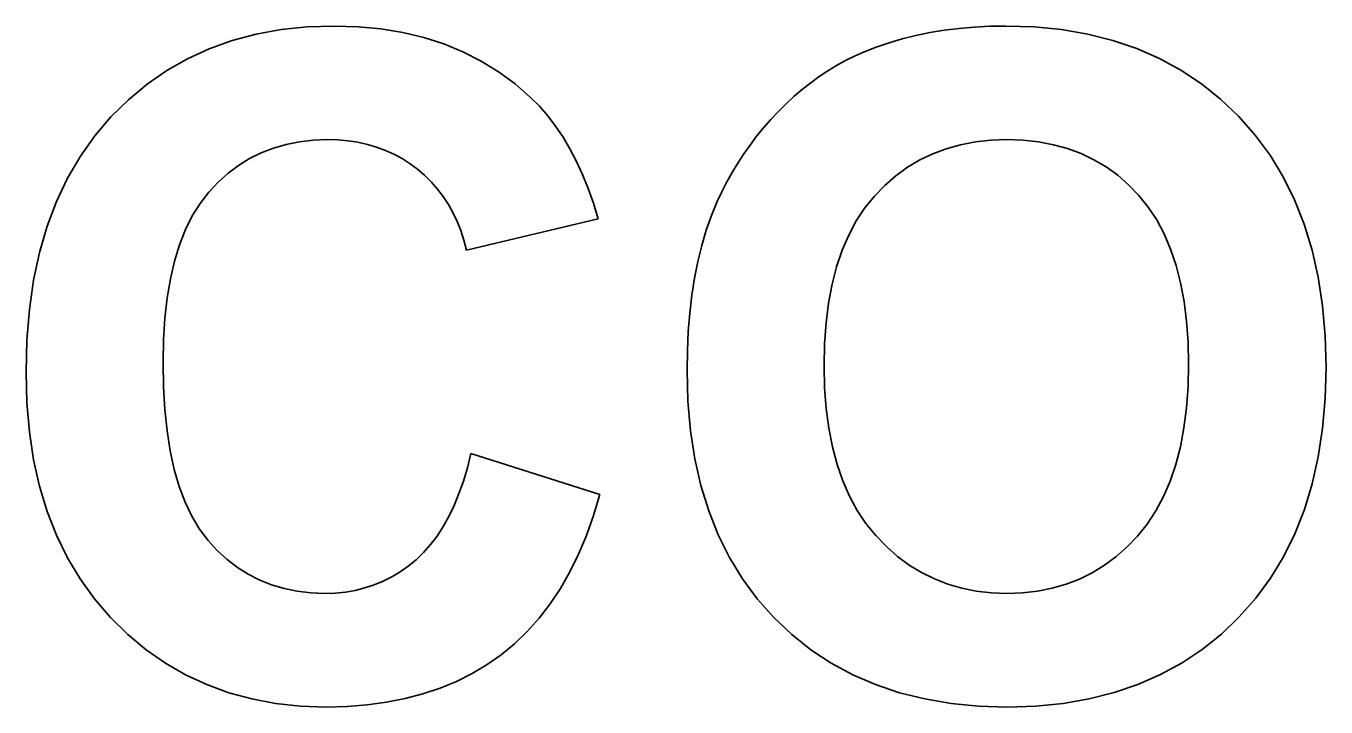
# Model space of a CAD drawing. Extents: x 23 to 417, y 3 to 294.
# Drawn here: x 218.268 to 219.846, y 106.91 to 107.737 of the extents above; entities that cross this region are included whole.
import ezdxf

# ---------------------------------------------------------------- set-up
doc = ezdxf.new("R2010")
doc.units = 0
doc.layers.get('0').update_dxf_attribs({"lineweight": 13})

# ---------------------------------------------------------------- blocks, each defined once
blk = doc.blocks.new('BLOCK4760')
at = {"color": 7, "lineweight": 35, "ltscale": 0.00376}
blk.add_line((-12.0696, 42.039), (-11.9242, 42.0777), dxfattribs=at)
at = {"color": 7, "lineweight": 35, "ltscale": 0.003858}
blk.add_line((-11.9242, 42.0777), (-11.7724, 42.1053), dxfattribs=at)
at = {"color": 7, "lineweight": 35, "ltscale": 0.00398}
blk.add_line((-11.7724, 42.1053), (-11.6141, 42.1219), dxfattribs=at)
at = {"color": 7, "lineweight": 35, "ltscale": 0.004123}
blk.add_line((-11.6141, 42.1219), (-11.4492, 42.1274), dxfattribs=at)
at = {"color": 7, "lineweight": 35, "ltscale": 0.003602}
blk.add_line((-11.4492, 42.1274), (-11.3052, 42.1231), dxfattribs=at)
at = {"color": 7, "lineweight": 35, "ltscale": 0.003479}
blk.add_line((-11.3052, 42.1231), (-11.1667, 42.1101), dxfattribs=at)
at = {"color": 7, "lineweight": 35, "ltscale": 0.003369}
blk.add_line((-11.1667, 42.1101), (-11.0337, 42.0884), dxfattribs=at)
at = {"color": 7, "lineweight": 35, "ltscale": 0.003277}
blk.add_line((-11.0337, 42.0884), (-10.9062, 42.058), dxfattribs=at)
at = {"color": 7, "lineweight": 35, "ltscale": 0.002171}
for p, q in [((-7.9177, 42.0704), (-7.8326, 42.0879)), ((-6.925, 38.7683), (-7.006, 38.737))]:
    blk.add_line(p, q, dxfattribs=at)
at = {"color": 7, "lineweight": 35, "ltscale": 0.002213}
for p, q in [((-7.8326, 42.0879), (-7.7452, 42.1021)), ((-7.9579, 38.8531), (-8.0291, 38.9057))]:
    blk.add_line(p, q, dxfattribs=at)
at = {"color": 7, "lineweight": 35, "ltscale": 0.002259}
blk.add_line((-7.7452, 42.1021), (-7.6556, 42.1132), dxfattribs=at)
at = {"color": 7, "lineweight": 35, "ltscale": 0.002307}
blk.add_line((-7.6556, 42.1132), (-7.5636, 42.1211), dxfattribs=at)
at = {"color": 7, "lineweight": 35, "ltscale": 0.002359}
blk.add_line((-7.5636, 42.1211), (-7.4694, 42.1258), dxfattribs=at)
at = {"color": 7, "lineweight": 35, "ltscale": 0.002413}
blk.add_line((-7.4694, 42.1258), (-7.3728, 42.1274), dxfattribs=at)
at = {"color": 7, "lineweight": 35, "ltscale": 0.004334}
blk.add_line((-7.3728, 42.1274), (-7.1996, 42.1219), dxfattribs=at)
at = {"color": 7, "lineweight": 35, "ltscale": 0.004175}
blk.add_line((-7.1996, 42.1219), (-7.0334, 42.1055), dxfattribs=at)
at = {"color": 7, "lineweight": 35, "ltscale": 0.004037}
blk.add_line((-7.0334, 42.1055), (-6.8742, 42.0781), dxfattribs=at)
at = {"color": 7, "lineweight": 35, "ltscale": 0.003921}
blk.add_line((-6.8742, 42.0781), (-6.7221, 42.0397), dxfattribs=at)
at = {"color": 7, "lineweight": 35, "ltscale": 0.003687}
blk.add_line((-12.2084, 41.9893), (-12.0696, 42.039), dxfattribs=at)
at = {"color": 7, "lineweight": 35, "ltscale": 0.003202}
blk.add_line((-10.9062, 42.058), (-10.7842, 42.0189), dxfattribs=at)
at = {"color": 7, "lineweight": 35, "ltscale": 0.003147}
blk.add_line((-10.7842, 42.0189), (-10.6677, 41.9712), dxfattribs=at)
at = {"color": 7, "lineweight": 35, "ltscale": 0.002041}
blk.add_line((-8.2351, 41.9692), (-8.1591, 41.9992), dxfattribs=at)
at = {"color": 7, "lineweight": 35, "ltscale": 0.002067}
blk.add_line((-8.1591, 41.9992), (-8.0809, 42.0261), dxfattribs=at)
at = {"color": 7, "lineweight": 35, "ltscale": 0.002098}
blk.add_line((-8.0809, 42.0261), (-8.0005, 42.0499), dxfattribs=at)
at = {"color": 7, "lineweight": 35, "ltscale": 0.002132}
blk.add_line((-8.0005, 42.0499), (-7.9177, 42.0704), dxfattribs=at)
at = {"color": 7, "lineweight": 35, "ltscale": 0.00383}
blk.add_line((-6.7221, 42.0397), (-6.5771, 41.9903), dxfattribs=at)
at = {"color": 7, "lineweight": 35, "ltscale": 0.003623}
blk.add_line((-12.4667, 41.8567), (-12.3408, 41.9285), dxfattribs=at)
at = {"color": 7, "lineweight": 35, "ltscale": 0.003641}
blk.add_line((-12.3408, 41.9285), (-12.2084, 41.9893), dxfattribs=at)
at = {"color": 7, "lineweight": 35, "ltscale": 0.003112}
blk.add_line((-10.6677, 41.9712), (-10.5567, 41.9148), dxfattribs=at)
at = {"color": 7, "lineweight": 35, "ltscale": 0.00154}
blk.add_line((-8.3996, 41.8875), (-8.3457, 41.9172), dxfattribs=at)
at = {"color": 7, "lineweight": 35, "ltscale": 0.001531}
for p, q in [((-8.3457, 41.9172), (-8.2908, 41.9444)), ((-10.6628, 40.8268), (-10.6816, 40.8851))]:
    blk.add_line(p, q, dxfattribs=at)
at = {"color": 7, "lineweight": 35, "ltscale": 0.001525}
blk.add_line((-8.2908, 41.9444), (-8.2351, 41.9692), dxfattribs=at)
at = {"color": 7, "lineweight": 35, "ltscale": 0.003764}
blk.add_line((-6.5771, 41.9903), (-6.4392, 41.93), dxfattribs=at)
at = {"color": 7, "lineweight": 35, "ltscale": 0.003725}
blk.add_line((-6.4392, 41.93), (-6.3083, 41.8587), dxfattribs=at)
at = {"color": 7, "lineweight": 35, "ltscale": 0.003633}
blk.add_line((-12.586, 41.7738), (-12.4667, 41.8567), dxfattribs=at)
at = {"color": 7, "lineweight": 35, "ltscale": 0.003098}
blk.add_line((-10.5567, 41.9148), (-10.4513, 41.8498), dxfattribs=at)
at = {"color": 7, "lineweight": 35, "ltscale": 0.003105}
blk.add_line((-10.4513, 41.8498), (-10.3513, 41.776), dxfattribs=at)
at = {"color": 7, "lineweight": 35, "ltscale": 0.001567}
blk.add_line((-8.5048, 41.8205), (-8.4527, 41.8552), dxfattribs=at)
at = {"color": 7, "lineweight": 35, "ltscale": 0.001552}
blk.add_line((-8.4527, 41.8552), (-8.3996, 41.8875), dxfattribs=at)
at = {"color": 7, "lineweight": 35, "ltscale": 0.003716}
for p, q in [((-6.3083, 41.8587), (-6.1845, 41.7764)), ((-6.0629, 38.4341), (-6.1788, 38.3411))]:
    blk.add_line(p, q, dxfattribs=at)
at = {"color": 7, "lineweight": 35, "ltscale": 0.003671}
blk.add_line((-12.6989, 41.6799), (-12.586, 41.7738), dxfattribs=at)
at = {"color": 7, "lineweight": 35, "ltscale": 0.003134}
blk.add_line((-10.3513, 41.776), (-10.2569, 41.6936), dxfattribs=at)
at = {"color": 7, "lineweight": 35, "ltscale": 0.001604}
blk.add_line((-8.6064, 41.7434), (-8.5561, 41.7832), dxfattribs=at)
at = {"color": 7, "lineweight": 35, "ltscale": 0.001584}
blk.add_line((-8.5561, 41.7832), (-8.5048, 41.8205), dxfattribs=at)
at = {"color": 7, "lineweight": 35, "ltscale": 0.003735}
blk.add_line((-6.1845, 41.7764), (-6.0678, 41.6832), dxfattribs=at)
at = {"color": 7, "lineweight": 35, "ltscale": 0.003737}
blk.add_line((-12.8053, 41.5749), (-12.6989, 41.6799), dxfattribs=at)
at = {"color": 7, "lineweight": 35, "ltscale": 0.001887}
blk.add_line((-10.2569, 41.6936), (-10.2037, 41.64), dxfattribs=at)
at = {"color": 7, "lineweight": 35, "ltscale": 0.001652}
blk.add_line((-8.7044, 41.6563), (-8.6559, 41.7011), dxfattribs=at)
at = {"color": 7, "lineweight": 35, "ltscale": 0.001627}
blk.add_line((-8.6559, 41.7011), (-8.6064, 41.7434), dxfattribs=at)
at = {"color": 7, "lineweight": 35, "ltscale": 0.003782}
blk.add_line((-6.0678, 41.6832), (-5.9581, 41.579), dxfattribs=at)
at = {"color": 7, "lineweight": 35, "ltscale": 0.001922}
blk.add_line((-10.2037, 41.64), (-10.1532, 41.582), dxfattribs=at)
at = {"color": 7, "lineweight": 35, "ltscale": 0.001687}
blk.add_line((-8.7983, 41.5598), (-8.7521, 41.609), dxfattribs=at)
at = {"color": 7, "lineweight": 35, "ltscale": 0.001679}
blk.add_line((-8.7521, 41.609), (-8.7044, 41.6563), dxfattribs=at)
at = {"color": 7, "lineweight": 35, "ltscale": 0.003776}
blk.add_line((-12.9033, 41.4599), (-12.8053, 41.5749), dxfattribs=at)
at = {"color": 7, "lineweight": 35, "ltscale": 0.001966}
blk.add_line((-10.1532, 41.582), (-10.1054, 41.5196), dxfattribs=at)
at = {"color": 7, "lineweight": 35, "ltscale": 0.001677}
blk.add_line((-8.8425, 41.5093), (-8.7983, 41.5598), dxfattribs=at)
at = {"color": 7, "lineweight": 35, "ltscale": 0.003804}
for p, q in [((-5.9581, 41.579), (-5.8573, 41.465)), ((-5.8573, 41.465), (-5.7671, 41.3425))]:
    blk.add_line(p, q, dxfattribs=at)
at = {"color": 7, "lineweight": 35, "ltscale": 0.003794}
blk.add_line((-12.991, 41.336), (-12.9033, 41.4599), dxfattribs=at)
at = {"color": 7, "lineweight": 35, "ltscale": 0.002017}
for p, q in [((-10.1054, 41.5196), (-10.0604, 41.4526)), ((-10.6921, 39.2874), (-10.6654, 39.3635))]:
    blk.add_line(p, q, dxfattribs=at)
at = {"color": 7, "lineweight": 35, "ltscale": 0.002075}
blk.add_line((-10.0604, 41.4526), (-10.0181, 41.3812), dxfattribs=at)
at = {"color": 7, "lineweight": 35, "ltscale": 0.001663}
for p, q in [((-8.925, 41.4047), (-8.8847, 41.4576)), ((-9.0963, 41.1211), (-9.066, 41.1803))]:
    blk.add_line(p, q, dxfattribs=at)
at = {"color": 7, "lineweight": 35, "ltscale": 0.001669}
blk.add_line((-8.8847, 41.4576), (-8.8425, 41.5093), dxfattribs=at)
at = {"color": 7, "lineweight": 35, "ltscale": 0.001981}
blk.add_line((-11.8191, 41.386), (-11.893, 41.3573), dxfattribs=at)
at = {"color": 7, "lineweight": 35, "ltscale": 0.002009}
blk.add_line((-11.7419, 41.4084), (-11.8191, 41.386), dxfattribs=at)
at = {"color": 7, "lineweight": 35, "ltscale": 0.002053}
blk.add_line((-11.6614, 41.4243), (-11.7419, 41.4084), dxfattribs=at)
at = {"color": 7, "lineweight": 35, "ltscale": 0.002112}
blk.add_line((-11.5774, 41.4339), (-11.6614, 41.4243), dxfattribs=at)
at = {"color": 7, "lineweight": 35, "ltscale": 0.002183}
blk.add_line((-11.4902, 41.4371), (-11.5774, 41.4339), dxfattribs=at)
at = {"color": 7, "lineweight": 35, "ltscale": 0.001586}
blk.add_line((-11.4267, 41.4353), (-11.4902, 41.4371), dxfattribs=at)
at = {"color": 7, "lineweight": 35, "ltscale": 0.001543}
blk.add_line((-11.3652, 41.4299), (-11.4267, 41.4353), dxfattribs=at)
at = {"color": 7, "lineweight": 35, "ltscale": 0.001505}
blk.add_line((-11.3057, 41.4209), (-11.3652, 41.4299), dxfattribs=at)
at = {"color": 7, "lineweight": 35, "ltscale": 0.001474}
for p, q in [((-11.2481, 41.4083), (-11.3057, 41.4209)), ((-11.2071, 38.7325), (-11.1526, 38.755))]:
    blk.add_line(p, q, dxfattribs=at)
at = {"color": 7, "lineweight": 35, "ltscale": 0.001449}
blk.add_line((-11.1924, 41.3921), (-11.2481, 41.4083), dxfattribs=at)
at = {"color": 7, "lineweight": 35, "ltscale": 0.001432}
for p, q in [((-11.1387, 41.3723), (-11.1924, 41.3921)), ((-10.8996, 41.2197), (-10.9431, 41.257))]:
    blk.add_line(p, q, dxfattribs=at)
at = {"color": 7, "lineweight": 35, "ltscale": 0.001421}
blk.add_line((-11.0869, 41.3489), (-11.1387, 41.3723), dxfattribs=at)
at = {"color": 7, "lineweight": 35, "ltscale": 0.00214}
blk.add_line((-10.0181, 41.3812), (-9.9786, 41.3053), dxfattribs=at)
at = {"color": 7, "lineweight": 35, "ltscale": 0.001659}
for p, q in [((-8.9632, 41.3505), (-8.925, 41.4047)), ((-9.066, 41.1803), (-9.0337, 41.2383))]:
    blk.add_line(p, q, dxfattribs=at)
at = {"color": 7, "lineweight": 35, "ltscale": 0.0022}
blk.add_line((-7.8155, 41.3515), (-7.7331, 41.3823), dxfattribs=at)
at = {"color": 7, "lineweight": 35, "ltscale": 0.002239}
blk.add_line((-7.7331, 41.3823), (-7.6468, 41.4063), dxfattribs=at)
at = {"color": 7, "lineweight": 35, "ltscale": 0.002294}
blk.add_line((-7.6468, 41.4063), (-7.5566, 41.4234), dxfattribs=at)
at = {"color": 7, "lineweight": 35, "ltscale": 0.002365}
blk.add_line((-7.5566, 41.4234), (-7.4626, 41.4337), dxfattribs=at)
at = {"color": 7, "lineweight": 35, "ltscale": 0.00245}
blk.add_line((-7.4626, 41.4337), (-7.3646, 41.4371), dxfattribs=at)
at = {"color": 7, "lineweight": 35, "ltscale": 0.002449}
blk.add_line((-7.3646, 41.4371), (-7.2668, 41.4337), dxfattribs=at)
at = {"color": 7, "lineweight": 35, "ltscale": 0.002362}
for p, q in [((-7.2668, 41.4337), (-7.1728, 41.4236)), ((-8.2796, 40.9438), (-8.2276, 41.0227))]:
    blk.add_line(p, q, dxfattribs=at)
at = {"color": 7, "lineweight": 35, "ltscale": 0.002289}
blk.add_line((-7.1728, 41.4236), (-7.0829, 41.4066), dxfattribs=at)
at = {"color": 7, "lineweight": 35, "ltscale": 0.00223}
blk.add_line((-7.0829, 41.4066), (-6.9969, 41.383), dxfattribs=at)
at = {"color": 7, "lineweight": 35, "ltscale": 0.002188}
blk.add_line((-6.9969, 41.383), (-6.9148, 41.3525), dxfattribs=at)
at = {"color": 7, "lineweight": 35, "ltscale": 0.003842}
for p, q in [((-13.0683, 41.2032), (-12.991, 41.336)), ((-9.0493, 38.8989), (-9.1178, 39.0365))]:
    blk.add_line(p, q, dxfattribs=at)
at = {"color": 7, "lineweight": 35, "ltscale": 0.001973}
blk.add_line((-11.9635, 41.3222), (-12.0306, 41.2807), dxfattribs=at)
at = {"color": 7, "lineweight": 35, "ltscale": 0.001969}
blk.add_line((-11.893, 41.3573), (-11.9635, 41.3222), dxfattribs=at)
at = {"color": 7, "lineweight": 35, "ltscale": 0.001418}
blk.add_line((-11.037, 41.3218), (-11.0869, 41.3489), dxfattribs=at)
at = {"color": 7, "lineweight": 35, "ltscale": 0.001422}
blk.add_line((-10.9891, 41.2912), (-11.037, 41.3218), dxfattribs=at)
at = {"color": 7, "lineweight": 35, "ltscale": 0.001433}
blk.add_line((-10.9431, 41.257), (-10.9891, 41.2912), dxfattribs=at)
at = {"color": 7, "lineweight": 35, "ltscale": 0.002211}
blk.add_line((-9.9786, 41.3053), (-9.9417, 41.2249), dxfattribs=at)
at = {"color": 7, "lineweight": 35, "ltscale": 0.001657}
for p, q in [((-9.0337, 41.2383), (-8.9995, 41.295)), ((-8.9995, 41.295), (-8.9632, 41.3505))]:
    blk.add_line(p, q, dxfattribs=at)
at = {"color": 7, "lineweight": 35, "ltscale": 0.002173}
blk.add_line((-7.9688, 41.2693), (-7.8941, 41.3138), dxfattribs=at)
at = {"color": 7, "lineweight": 35, "ltscale": 0.002178}
blk.add_line((-7.8941, 41.3138), (-7.8155, 41.3515), dxfattribs=at)
at = {"color": 7, "lineweight": 35, "ltscale": 0.002163}
blk.add_line((-6.9148, 41.3525), (-6.8367, 41.3153), dxfattribs=at)
at = {"color": 7, "lineweight": 35, "ltscale": 0.002155}
blk.add_line((-6.8367, 41.3153), (-6.7625, 41.2713), dxfattribs=at)
at = {"color": 7, "lineweight": 35, "ltscale": 0.003834}
blk.add_line((-5.7671, 41.3425), (-5.6874, 41.2114), dxfattribs=at)
at = {"color": 7, "lineweight": 35, "ltscale": 0.00203}
blk.add_line((-12.0944, 41.2328), (-12.1548, 41.1785), dxfattribs=at)
at = {"color": 7, "lineweight": 35, "ltscale": 0.001994}
blk.add_line((-12.0306, 41.2807), (-12.0944, 41.2328), dxfattribs=at)
at = {"color": 7, "lineweight": 35, "ltscale": 0.00142}
blk.add_line((-10.8592, 41.1797), (-10.8996, 41.2197), dxfattribs=at)
at = {"color": 7, "lineweight": 35, "ltscale": 0.002286}
blk.add_line((-9.9417, 41.2249), (-9.9076, 41.14), dxfattribs=at)
at = {"color": 7, "lineweight": 35, "ltscale": 0.002218}
blk.add_line((-8.1065, 41.1597), (-8.0396, 41.2179), dxfattribs=at)
at = {"color": 7, "lineweight": 35, "ltscale": 0.002187}
blk.add_line((-8.0396, 41.2179), (-7.9688, 41.2693), dxfattribs=at)
at = {"color": 7, "lineweight": 35, "ltscale": 0.002165}
blk.add_line((-6.7625, 41.2713), (-6.6923, 41.2206), dxfattribs=at)
at = {"color": 7, "lineweight": 35, "ltscale": 0.002193}
blk.add_line((-6.6923, 41.2206), (-6.6261, 41.163), dxfattribs=at)
at = {"color": 7, "lineweight": 35, "ltscale": 0.003895}
blk.add_line((-5.6874, 41.2114), (-5.6184, 41.0717), dxfattribs=at)
at = {"color": 7, "lineweight": 35, "ltscale": 0.00392}
blk.add_line((-13.1354, 41.0615), (-13.0683, 41.2032), dxfattribs=at)
at = {"color": 7, "lineweight": 35, "ltscale": 0.002082}
blk.add_line((-12.1548, 41.1785), (-12.2119, 41.1179), dxfattribs=at)
at = {"color": 7, "lineweight": 35, "ltscale": 0.001415}
blk.add_line((-10.8219, 41.1372), (-10.8592, 41.1797), dxfattribs=at)
at = {"color": 7, "lineweight": 35, "ltscale": 0.001417}
blk.add_line((-10.7877, 41.092), (-10.8219, 41.1372), dxfattribs=at)
at = {"color": 7, "lineweight": 35, "ltscale": 0.002367}
blk.add_line((-9.9076, 41.14), (-9.8762, 41.0507), dxfattribs=at)
at = {"color": 7, "lineweight": 35, "ltscale": 0.002265}
blk.add_line((-8.1696, 41.0947), (-8.1065, 41.1597), dxfattribs=at)
at = {"color": 7, "lineweight": 35, "ltscale": 0.002238}
blk.add_line((-6.6261, 41.163), (-6.5638, 41.0988), dxfattribs=at)
at = {"color": 7, "lineweight": 35, "ltscale": 0.004024}
blk.add_line((-13.1921, 40.9108), (-13.1354, 41.0615), dxfattribs=at)
at = {"color": 7, "lineweight": 35, "ltscale": 0.002229}
blk.add_line((-12.2645, 41.0501), (-12.3116, 40.9743), dxfattribs=at)
at = {"color": 7, "lineweight": 35, "ltscale": 0.002146}
blk.add_line((-12.2119, 41.1179), (-12.2645, 41.0501), dxfattribs=at)
at = {"color": 7, "lineweight": 35, "ltscale": 0.001426}
blk.add_line((-10.7565, 41.0442), (-10.7877, 41.092), dxfattribs=at)
at = {"color": 7, "lineweight": 35, "ltscale": 0.002452}
blk.add_line((-9.8762, 41.0507), (-9.8476, 40.9569), dxfattribs=at)
at = {"color": 7, "lineweight": 35, "ltscale": 0.002293}
blk.add_line((-9.1593, 40.9757), (-9.1246, 41.0606), dxfattribs=at)
at = {"color": 7, "lineweight": 35, "ltscale": 0.00167}
blk.add_line((-9.1246, 41.0606), (-9.0963, 41.1211), dxfattribs=at)
at = {"color": 7, "lineweight": 35, "ltscale": 0.002312}
blk.add_line((-8.2276, 41.0227), (-8.1696, 41.0947), dxfattribs=at)
at = {"color": 7, "lineweight": 35, "ltscale": 0.002284}
blk.add_line((-6.5638, 41.0988), (-6.5065, 41.0276), dxfattribs=at)
at = {"color": 7, "lineweight": 35, "ltscale": 0.003983}
blk.add_line((-5.6184, 41.0717), (-5.5601, 40.9235), dxfattribs=at)
at = {"color": 7, "lineweight": 35, "ltscale": 0.002334}
blk.add_line((-12.3116, 40.9743), (-12.3531, 40.8907), dxfattribs=at)
at = {"color": 7, "lineweight": 35, "ltscale": 0.001443}
blk.add_line((-10.7285, 40.9938), (-10.7565, 41.0442), dxfattribs=at)
at = {"color": 7, "lineweight": 35, "ltscale": 0.001466}
blk.add_line((-10.7035, 40.9407), (-10.7285, 40.9938), dxfattribs=at)
at = {"color": 7, "lineweight": 35, "ltscale": 0.002353}
blk.add_line((-9.1903, 40.8868), (-9.1593, 40.9757), dxfattribs=at)
at = {"color": 7, "lineweight": 35, "ltscale": 0.002336}
blk.add_line((-6.5065, 41.0276), (-6.4553, 40.9495), dxfattribs=at)
at = {"color": 7, "lineweight": 35, "ltscale": 0.004155}
blk.add_line((-13.2385, 40.7513), (-13.1921, 40.9108), dxfattribs=at)
at = {"color": 7, "lineweight": 35, "ltscale": 0.002459}
blk.add_line((-12.3531, 40.8907), (-12.3891, 40.7992), dxfattribs=at)
at = {"color": 7, "lineweight": 35, "ltscale": 0.001495}
for p, q in [((-10.6816, 40.8851), (-10.7035, 40.9407)), ((-11.3215, 38.6997), (-11.2634, 38.714))]:
    blk.add_line(p, q, dxfattribs=at)
at = {"color": 7, "lineweight": 35, "ltscale": 0.020549}
blk.add_line((-9.8476, 40.9569), (-10.6471, 40.7659), dxfattribs=at)
at = {"color": 7, "lineweight": 35, "ltscale": 0.002434}
blk.add_line((-8.3254, 40.8579), (-8.2796, 40.9438), dxfattribs=at)
at = {"color": 7, "lineweight": 35, "ltscale": 0.00241}
blk.add_line((-6.4553, 40.9495), (-6.4101, 40.8643), dxfattribs=at)
at = {"color": 7, "lineweight": 35, "ltscale": 0.004098}
blk.add_line((-5.5601, 40.9235), (-5.5123, 40.7666), dxfattribs=at)
at = {"color": 7, "lineweight": 35, "ltscale": 0.001572}
blk.add_line((-10.6471, 40.7659), (-10.6628, 40.8268), dxfattribs=at)
at = {"color": 7, "lineweight": 35, "ltscale": 0.002418}
blk.add_line((-9.2178, 40.794), (-9.1903, 40.8868), dxfattribs=at)
at = {"color": 7, "lineweight": 35, "ltscale": 0.002524}
blk.add_line((-8.3651, 40.7651), (-8.3254, 40.8579), dxfattribs=at)
at = {"color": 7, "lineweight": 35, "ltscale": 0.002503}
blk.add_line((-6.4101, 40.8643), (-6.3709, 40.7722), dxfattribs=at)
at = {"color": 7, "lineweight": 35, "ltscale": 0.004308}
blk.add_line((-13.2746, 40.5828), (-13.2385, 40.7513), dxfattribs=at)
at = {"color": 7, "lineweight": 35, "ltscale": 0.0026}
blk.add_line((-12.3891, 40.7992), (-12.4196, 40.6997), dxfattribs=at)
at = {"color": 7, "lineweight": 35, "ltscale": 0.00249}
blk.add_line((-9.2415, 40.6973), (-9.2178, 40.794), dxfattribs=at)
at = {"color": 7, "lineweight": 35, "ltscale": 0.002633}
blk.add_line((-8.3988, 40.6653), (-8.3651, 40.7651), dxfattribs=at)
at = {"color": 7, "lineweight": 35, "ltscale": 0.002612}
blk.add_line((-6.3709, 40.7722), (-6.3377, 40.6731), dxfattribs=at)
at = {"color": 7, "lineweight": 35, "ltscale": 0.004237}
blk.add_line((-5.5123, 40.7666), (-5.4752, 40.6013), dxfattribs=at)
at = {"color": 7, "lineweight": 35, "ltscale": 0.002755}
blk.add_line((-12.4196, 40.6997), (-12.4445, 40.5924), dxfattribs=at)
at = {"color": 7, "lineweight": 35, "ltscale": 0.002565}
blk.add_line((-9.2617, 40.5967), (-9.2415, 40.6973), dxfattribs=at)
at = {"color": 7, "lineweight": 35, "ltscale": 0.002756}
blk.add_line((-8.4263, 40.5585), (-8.3988, 40.6653), dxfattribs=at)
at = {"color": 7, "lineweight": 35, "ltscale": 0.002738}
blk.add_line((-6.3377, 40.6731), (-6.3106, 40.567), dxfattribs=at)
at = {"color": 7, "lineweight": 35, "ltscale": 0.004482}
blk.add_line((-13.3004, 40.4053), (-13.2746, 40.5828), dxfattribs=at)
at = {"color": 7, "lineweight": 35, "ltscale": 0.002922}
blk.add_line((-12.4445, 40.5924), (-12.4639, 40.4771), dxfattribs=at)
at = {"color": 7, "lineweight": 35, "ltscale": 0.002646}
blk.add_line((-9.2781, 40.4921), (-9.2617, 40.5967), dxfattribs=at)
at = {"color": 7, "lineweight": 35, "ltscale": 0.004399}
blk.add_line((-5.4752, 40.6013), (-5.4486, 40.4273), dxfattribs=at)
at = {"color": 7, "lineweight": 35, "ltscale": 0.002893}
blk.add_line((-8.4477, 40.4448), (-8.4263, 40.5585), dxfattribs=at)
at = {"color": 7, "lineweight": 35, "ltscale": 0.002875}
for p, q in [((-6.3106, 40.567), (-6.2895, 40.454)), ((-8.425, 39.571), (-8.4469, 39.6839))]:
    blk.add_line(p, q, dxfattribs=at)
at = {"color": 7, "lineweight": 35, "ltscale": 0.003099}
blk.add_line((-12.4639, 40.4771), (-12.4777, 40.3539), dxfattribs=at)
at = {"color": 7, "lineweight": 35, "ltscale": 0.002731}
blk.add_line((-9.2909, 40.3837), (-9.2781, 40.4921), dxfattribs=at)
at = {"color": 7, "lineweight": 35, "ltscale": 0.003041}
blk.add_line((-8.4629, 40.3241), (-8.4477, 40.4448), dxfattribs=at)
at = {"color": 7, "lineweight": 35, "ltscale": 0.003025}
blk.add_line((-6.2895, 40.454), (-6.2744, 40.3339), dxfattribs=at)
at = {"color": 7, "lineweight": 35, "ltscale": 0.00458}
blk.add_line((-5.4486, 40.4273), (-5.4327, 40.2448), dxfattribs=at)
at = {"color": 7, "lineweight": 35, "ltscale": 0.004675}
blk.add_line((-13.3158, 40.219), (-13.3004, 40.4053), dxfattribs=at)
at = {"color": 7, "lineweight": 35, "ltscale": 0.003284}
blk.add_line((-12.4777, 40.3539), (-12.486, 40.2228), dxfattribs=at)
at = {"color": 7, "lineweight": 35, "ltscale": 0.00282}
blk.add_line((-9.3, 40.2713), (-9.2909, 40.3837), dxfattribs=at)
at = {"color": 7, "lineweight": 35, "ltscale": 0.002912}
blk.add_line((-9.3055, 40.1549), (-9.3, 40.2713), dxfattribs=at)
at = {"color": 7, "lineweight": 35, "ltscale": 0.003199}
blk.add_line((-8.4721, 40.1965), (-8.4629, 40.3241), dxfattribs=at)
at = {"color": 7, "lineweight": 35, "ltscale": 0.003184}
blk.add_line((-6.2744, 40.3339), (-6.2653, 40.2069), dxfattribs=at)
at = {"color": 7, "lineweight": 35, "ltscale": 0.004883}
blk.add_line((-13.321, 40.0237), (-13.3158, 40.219), dxfattribs=at)
at = {"color": 7, "lineweight": 35, "ltscale": 0.003476}
blk.add_line((-12.486, 40.2228), (-12.4888, 40.0837), dxfattribs=at)
at = {"color": 7, "lineweight": 35, "ltscale": 0.003365}
blk.add_line((-8.4752, 40.0619), (-8.4721, 40.1965), dxfattribs=at)
at = {"color": 7, "lineweight": 35, "ltscale": 0.003352}
blk.add_line((-6.2653, 40.2069), (-6.2623, 40.0728), dxfattribs=at)
at = {"color": 7, "lineweight": 35, "ltscale": 0.004779}
blk.add_line((-5.4327, 40.2448), (-5.4274, 40.0537), dxfattribs=at)
at = {"color": 7, "lineweight": 35, "ltscale": 0.003007}
blk.add_line((-9.3074, 40.0346), (-9.3055, 40.1549), dxfattribs=at)
at = {"color": 7, "lineweight": 35, "ltscale": 0.004622}
blk.add_line((-13.3159, 39.8389), (-13.321, 40.0237), dxfattribs=at)
at = {"color": 7, "lineweight": 35, "ltscale": 0.003684}
blk.add_line((-12.4888, 40.0837), (-12.4861, 39.9364), dxfattribs=at)
at = {"color": 7, "lineweight": 35, "ltscale": 0.004674}
blk.add_line((-9.3021, 39.8478), (-9.3074, 40.0346), dxfattribs=at)
at = {"color": 7, "lineweight": 35, "ltscale": 0.003316}
blk.add_line((-8.472, 39.9293), (-8.4752, 40.0619), dxfattribs=at)
at = {"color": 7, "lineweight": 35, "ltscale": 0.003393}
blk.add_line((-6.2623, 40.0728), (-6.2654, 39.9372), dxfattribs=at)
at = {"color": 7, "lineweight": 35, "ltscale": 0.004739}
blk.add_line((-5.4274, 40.0537), (-5.4327, 39.8642), dxfattribs=at)
at = {"color": 7, "lineweight": 35, "ltscale": 0.003471}
blk.add_line((-12.4861, 39.9364), (-12.4779, 39.7978), dxfattribs=at)
at = {"color": 7, "lineweight": 35, "ltscale": 0.003159}
blk.add_line((-8.4626, 39.8033), (-8.472, 39.9293), dxfattribs=at)
at = {"color": 7, "lineweight": 35, "ltscale": 0.003226}
blk.add_line((-6.2654, 39.9372), (-6.2747, 39.8084), dxfattribs=at)
at = {"color": 7, "lineweight": 35, "ltscale": 0.004544}
blk.add_line((-5.4327, 39.8642), (-5.4485, 39.6832), dxfattribs=at)
at = {"color": 7, "lineweight": 35, "ltscale": 0.004437}
blk.add_line((-13.3005, 39.6621), (-13.3159, 39.8389), dxfattribs=at)
at = {"color": 7, "lineweight": 35, "ltscale": 0.003265}
blk.add_line((-12.4779, 39.7978), (-12.4642, 39.6679), dxfattribs=at)
at = {"color": 7, "lineweight": 35, "ltscale": 0.004484}
blk.add_line((-9.2863, 39.6691), (-9.3021, 39.8478), dxfattribs=at)
at = {"color": 7, "lineweight": 35, "ltscale": 0.003012}
blk.add_line((-8.4469, 39.6839), (-8.4626, 39.8033), dxfattribs=at)
at = {"color": 7, "lineweight": 35, "ltscale": 0.003069}
blk.add_line((-6.2747, 39.8084), (-6.2902, 39.6867), dxfattribs=at)
at = {"color": 7, "lineweight": 35, "ltscale": 0.004269}
blk.add_line((-13.2748, 39.4933), (-13.3005, 39.6621), dxfattribs=at)
at = {"color": 7, "lineweight": 35, "ltscale": 0.003066}
blk.add_line((-12.4642, 39.6679), (-12.4451, 39.5468), dxfattribs=at)
at = {"color": 7, "lineweight": 35, "ltscale": 0.004312}
blk.add_line((-9.26, 39.4986), (-9.2863, 39.6691), dxfattribs=at)
at = {"color": 7, "lineweight": 35, "ltscale": 0.002921}
blk.add_line((-6.2902, 39.6867), (-6.3119, 39.5719), dxfattribs=at)
at = {"color": 7, "lineweight": 35, "ltscale": 0.004366}
blk.add_line((-5.4485, 39.6832), (-5.4748, 39.5105), dxfattribs=at)
at = {"color": 7, "lineweight": 35, "ltscale": 0.00275}
for p, q in [((-8.3967, 39.4647), (-8.425, 39.571)), ((-10.1387, 38.6171), (-10.2058, 38.5299))]:
    blk.add_line(p, q, dxfattribs=at)
at = {"color": 7, "lineweight": 35, "ltscale": 0.002785}
blk.add_line((-6.3119, 39.5719), (-6.3398, 39.464), dxfattribs=at)
at = {"color": 7, "lineweight": 35, "ltscale": 0.00412}
blk.add_line((-13.2389, 39.3324), (-13.2748, 39.4933), dxfattribs=at)
at = {"color": 7, "lineweight": 35, "ltscale": 0.002877}
blk.add_line((-12.4451, 39.5468), (-12.4206, 39.4344), dxfattribs=at)
at = {"color": 7, "lineweight": 35, "ltscale": 0.002204}
blk.add_line((-10.6413, 39.4444), (-10.6198, 39.5299), dxfattribs=at)
at = {"color": 7, "lineweight": 35, "ltscale": 0.020538}
blk.add_line((-10.6198, 39.5299), (-9.8367, 39.2816), dxfattribs=at)
at = {"color": 7, "lineweight": 35, "ltscale": 0.00416}
blk.add_line((-9.2231, 39.3364), (-9.26, 39.4986), dxfattribs=at)
at = {"color": 7, "lineweight": 35, "ltscale": 0.004208}
blk.add_line((-5.4748, 39.5105), (-5.5117, 39.3463), dxfattribs=at)
at = {"color": 7, "lineweight": 35, "ltscale": 0.002698}
blk.add_line((-12.4206, 39.4344), (-12.3906, 39.3307), dxfattribs=at)
at = {"color": 7, "lineweight": 35, "ltscale": 0.002109}
blk.add_line((-10.6654, 39.3635), (-10.6413, 39.4444), dxfattribs=at)
at = {"color": 7, "lineweight": 35, "ltscale": 0.002638}
blk.add_line((-8.3622, 39.365), (-8.3967, 39.4647), dxfattribs=at)
at = {"color": 7, "lineweight": 35, "ltscale": 0.002662}
blk.add_line((-6.3398, 39.464), (-6.3738, 39.3632), dxfattribs=at)
at = {"color": 7, "lineweight": 35, "ltscale": 0.003992}
blk.add_line((-13.1928, 39.1796), (-13.2389, 39.3324), dxfattribs=at)
at = {"color": 7, "lineweight": 35, "ltscale": 0.002534}
blk.add_line((-12.3906, 39.3307), (-12.3551, 39.2357), dxfattribs=at)
at = {"color": 7, "lineweight": 35, "ltscale": 0.004029}
blk.add_line((-9.1757, 39.1823), (-9.2231, 39.3364), dxfattribs=at)
at = {"color": 7, "lineweight": 35, "ltscale": 0.002542}
blk.add_line((-8.3214, 39.2719), (-8.3622, 39.365), dxfattribs=at)
at = {"color": 7, "lineweight": 35, "ltscale": 0.002555}
blk.add_line((-6.3738, 39.3632), (-6.4141, 39.2692), dxfattribs=at)
at = {"color": 7, "lineweight": 35, "ltscale": 0.004071}
blk.add_line((-5.5117, 39.3463), (-5.5591, 39.1905), dxfattribs=at)
at = {"color": 7, "lineweight": 35, "ltscale": 0.002386}
blk.add_line((-12.3551, 39.2357), (-12.3142, 39.1495), dxfattribs=at)
at = {"color": 7, "lineweight": 35, "ltscale": 0.001931}
blk.add_line((-10.7215, 39.216), (-10.6921, 39.2874), dxfattribs=at)
at = {"color": 7, "lineweight": 35, "ltscale": 0.003331}
blk.add_line((-9.8367, 39.2816), (-9.8751, 39.154), dxfattribs=at)
at = {"color": 7, "lineweight": 35, "ltscale": 0.002463}
blk.add_line((-8.2743, 39.1853), (-8.3214, 39.2719), dxfattribs=at)
at = {"color": 7, "lineweight": 35, "ltscale": 0.002465}
blk.add_line((-6.4141, 39.2692), (-6.4605, 39.1823), dxfattribs=at)
at = {"color": 7, "lineweight": 35, "ltscale": 0.003886}
blk.add_line((-13.1363, 39.0348), (-13.1928, 39.1796), dxfattribs=at)
at = {"color": 7, "lineweight": 35, "ltscale": 0.00185}
blk.add_line((-10.7535, 39.1492), (-10.7215, 39.216), dxfattribs=at)
at = {"color": 7, "lineweight": 35, "ltscale": 0.003208}
blk.add_line((-9.8751, 39.154), (-9.9183, 39.0331), dxfattribs=at)
at = {"color": 7, "lineweight": 35, "ltscale": 0.003923}
blk.add_line((-9.1178, 39.0365), (-9.1757, 39.1823), dxfattribs=at)
at = {"color": 7, "lineweight": 35, "ltscale": 0.002404}
blk.add_line((-8.221, 39.1053), (-8.2743, 39.1853), dxfattribs=at)
at = {"color": 7, "lineweight": 35, "ltscale": 0.002395}
blk.add_line((-6.4605, 39.1823), (-6.5132, 39.1022), dxfattribs=at)
at = {"color": 7, "lineweight": 35, "ltscale": 0.003958}
blk.add_line((-5.5591, 39.1905), (-5.617, 39.0432), dxfattribs=at)
at = {"color": 7, "lineweight": 35, "ltscale": 0.002258}
for p, q in [((-12.3142, 39.1495), (-12.2678, 39.072)), ((-8.0291, 38.9057), (-8.0969, 38.9653))]:
    blk.add_line(p, q, dxfattribs=at)
at = {"color": 7, "lineweight": 35, "ltscale": 0.001709}
blk.add_line((-10.8253, 39.0298), (-10.7881, 39.0872), dxfattribs=at)
at = {"color": 7, "lineweight": 35, "ltscale": 0.001776}
blk.add_line((-10.7881, 39.0872), (-10.7535, 39.1492), dxfattribs=at)
at = {"color": 7, "lineweight": 35, "ltscale": 0.002364}
blk.add_line((-8.1614, 39.0319), (-8.221, 39.1053), dxfattribs=at)
at = {"color": 7, "lineweight": 35, "ltscale": 0.002345}
blk.add_line((-6.5132, 39.1022), (-6.572, 39.0292), dxfattribs=at)
at = {"color": 7, "lineweight": 35, "ltscale": 0.003806}
blk.add_line((-13.0697, 38.8979), (-13.1363, 39.0348), dxfattribs=at)
at = {"color": 7, "lineweight": 35, "ltscale": 0.002153}
blk.add_line((-12.2678, 39.072), (-12.216, 39.0033), dxfattribs=at)
at = {"color": 7, "lineweight": 35, "ltscale": 0.002077}
blk.add_line((-12.216, 39.0033), (-12.1597, 38.9421), dxfattribs=at)
at = {"color": 7, "lineweight": 35, "ltscale": 0.001651}
blk.add_line((-10.8651, 38.9772), (-10.8253, 39.0298), dxfattribs=at)
at = {"color": 7, "lineweight": 35, "ltscale": 0.003095}
blk.add_line((-9.9183, 39.0331), (-9.9662, 38.919), dxfattribs=at)
at = {"color": 7, "lineweight": 35, "ltscale": 0.002317}
blk.add_line((-8.0969, 38.9653), (-8.1614, 39.0319), dxfattribs=at)
at = {"color": 7, "lineweight": 35, "ltscale": 0.002295}
blk.add_line((-6.572, 39.0292), (-6.6357, 38.9631), dxfattribs=at)
at = {"color": 7, "lineweight": 35, "ltscale": 0.003872}
blk.add_line((-5.617, 39.0432), (-5.6855, 38.9042), dxfattribs=at)
at = {"color": 7, "lineweight": 35, "ltscale": 0.002021}
blk.add_line((-12.1597, 38.9421), (-12.1003, 38.8874), dxfattribs=at)
at = {"color": 7, "lineweight": 35, "ltscale": 0.001562}
blk.add_line((-10.9526, 38.8859), (-10.9076, 38.9292), dxfattribs=at)
at = {"color": 7, "lineweight": 35, "ltscale": 0.001601}
blk.add_line((-10.9076, 38.9292), (-10.8651, 38.9772), dxfattribs=at)
at = {"color": 7, "lineweight": 35, "ltscale": 0.002991}
blk.add_line((-9.9662, 38.919), (-10.0189, 38.8116), dxfattribs=at)
at = {"color": 7, "lineweight": 35, "ltscale": 0.002237}
blk.add_line((-6.6357, 38.9631), (-6.7028, 38.9039), dxfattribs=at)
at = {"color": 7, "lineweight": 35, "ltscale": 0.003752}
blk.add_line((-12.9927, 38.7691), (-13.0697, 38.8979), dxfattribs=at)
at = {"color": 7, "lineweight": 35, "ltscale": 0.00198}
blk.add_line((-12.1003, 38.8874), (-12.0375, 38.8391), dxfattribs=at)
at = {"color": 7, "lineweight": 35, "ltscale": 0.001954}
for p, q in [((-12.0375, 38.8391), (-11.9715, 38.7972)), ((-11.9022, 38.7618), (-11.8296, 38.7328))]:
    blk.add_line(p, q, dxfattribs=at)
at = {"color": 7, "lineweight": 35, "ltscale": 0.001504}
blk.add_line((-11.049, 38.8123), (-10.9999, 38.8471), dxfattribs=at)
at = {"color": 7, "lineweight": 35, "ltscale": 0.00153}
blk.add_line((-10.9999, 38.8471), (-10.9526, 38.8859), dxfattribs=at)
at = {"color": 7, "lineweight": 35, "ltscale": 0.00379}
blk.add_line((-8.9703, 38.7695), (-9.0493, 38.8989), dxfattribs=at)
at = {"color": 7, "lineweight": 35, "ltscale": 0.002186}
blk.add_line((-7.8833, 38.8075), (-7.9579, 38.8531), dxfattribs=at)
at = {"color": 7, "lineweight": 35, "ltscale": 0.00217}
blk.add_line((-6.7734, 38.8518), (-6.8475, 38.8065), dxfattribs=at)
at = {"color": 7, "lineweight": 35, "ltscale": 0.002194}
blk.add_line((-6.7028, 38.9039), (-6.7734, 38.8518), dxfattribs=at)
at = {"color": 7, "lineweight": 35, "ltscale": 0.003813}
for p, q in [((-5.6855, 38.9042), (-5.7644, 38.7737)), ((-6.5693, 38.1278), (-6.7136, 38.0785))]:
    blk.add_line(p, q, dxfattribs=at)
at = {"color": 7, "lineweight": 35, "ltscale": 0.003726}
blk.add_line((-12.9055, 38.6482), (-12.9927, 38.7691), dxfattribs=at)
at = {"color": 7, "lineweight": 35, "ltscale": 0.001946}
blk.add_line((-11.9715, 38.7972), (-11.9022, 38.7618), dxfattribs=at)
at = {"color": 7, "lineweight": 35, "ltscale": 0.001476}
blk.add_line((-11.1526, 38.755), (-11.0999, 38.7816), dxfattribs=at)
at = {"color": 7, "lineweight": 35, "ltscale": 0.001486}
blk.add_line((-11.0999, 38.7816), (-11.049, 38.8123), dxfattribs=at)
at = {"color": 7, "lineweight": 35, "ltscale": 0.002898}
blk.add_line((-10.0189, 38.8116), (-10.0765, 38.711), dxfattribs=at)
at = {"color": 7, "lineweight": 35, "ltscale": 0.003767}
blk.add_line((-8.8808, 38.6483), (-8.9703, 38.7695), dxfattribs=at)
at = {"color": 7, "lineweight": 35, "ltscale": 0.002175}
blk.add_line((-7.8053, 38.7689), (-7.8833, 38.8075), dxfattribs=at)
at = {"color": 7, "lineweight": 35, "ltscale": 0.002182}
blk.add_line((-7.7239, 38.7374), (-7.8053, 38.7689), dxfattribs=at)
at = {"color": 7, "lineweight": 35, "ltscale": 0.002162}
blk.add_line((-6.8475, 38.8065), (-6.925, 38.7683), dxfattribs=at)
at = {"color": 7, "lineweight": 35, "ltscale": 0.003784}
blk.add_line((-5.7644, 38.7737), (-5.854, 38.6517), dxfattribs=at)
at = {"color": 7, "lineweight": 35, "ltscale": 0.001979}
blk.add_line((-11.8296, 38.7328), (-11.7537, 38.7103), dxfattribs=at)
at = {"color": 7, "lineweight": 35, "ltscale": 0.002018}
blk.add_line((-11.7537, 38.7103), (-11.6746, 38.6942), dxfattribs=at)
at = {"color": 7, "lineweight": 35, "ltscale": 0.002074}
blk.add_line((-11.6746, 38.6942), (-11.5922, 38.6845), dxfattribs=at)
at = {"color": 7, "lineweight": 35, "ltscale": 0.002143}
blk.add_line((-11.5922, 38.6845), (-11.5065, 38.6813), dxfattribs=at)
at = {"color": 7, "lineweight": 35, "ltscale": 0.001588}
blk.add_line((-11.5065, 38.6813), (-11.443, 38.6833), dxfattribs=at)
at = {"color": 7, "lineweight": 35, "ltscale": 0.00155}
blk.add_line((-11.443, 38.6833), (-11.3814, 38.6895), dxfattribs=at)
at = {"color": 7, "lineweight": 35, "ltscale": 0.001519}
blk.add_line((-11.3814, 38.6895), (-11.3215, 38.6997), dxfattribs=at)
at = {"color": 7, "lineweight": 35, "ltscale": 0.001481}
blk.add_line((-11.2634, 38.714), (-11.2071, 38.7325), dxfattribs=at)
at = {"color": 7, "lineweight": 35, "ltscale": 0.002817}
blk.add_line((-10.0765, 38.711), (-10.1387, 38.6171), dxfattribs=at)
at = {"color": 7, "lineweight": 35, "ltscale": 0.002206}
blk.add_line((-7.6392, 38.7129), (-7.7239, 38.7374), dxfattribs=at)
at = {"color": 7, "lineweight": 35, "ltscale": 0.002247}
blk.add_line((-7.5511, 38.6953), (-7.6392, 38.7129), dxfattribs=at)
at = {"color": 7, "lineweight": 35, "ltscale": 0.002303}
blk.add_line((-7.4595, 38.6848), (-7.5511, 38.6953), dxfattribs=at)
at = {"color": 7, "lineweight": 35, "ltscale": 0.002374}
blk.add_line((-7.3646, 38.6813), (-7.4595, 38.6848), dxfattribs=at)
at = {"color": 7, "lineweight": 35, "ltscale": 0.002373}
blk.add_line((-7.2698, 38.6848), (-7.3646, 38.6813), dxfattribs=at)
at = {"color": 7, "lineweight": 35, "ltscale": 0.0023}
blk.add_line((-7.1784, 38.6952), (-7.2698, 38.6848), dxfattribs=at)
at = {"color": 7, "lineweight": 35, "ltscale": 0.002241}
blk.add_line((-7.0905, 38.7126), (-7.1784, 38.6952), dxfattribs=at)
at = {"color": 7, "lineweight": 35, "ltscale": 0.002197}
blk.add_line((-7.006, 38.737), (-7.0905, 38.7126), dxfattribs=at)
at = {"color": 7, "lineweight": 35, "ltscale": 0.003728}
blk.add_line((-12.808, 38.5353), (-12.9055, 38.6482), dxfattribs=at)
at = {"color": 7, "lineweight": 35, "ltscale": 0.003773}
blk.add_line((-8.7808, 38.5353), (-8.8808, 38.6483), dxfattribs=at)
at = {"color": 7, "lineweight": 35, "ltscale": 0.003785}
blk.add_line((-5.854, 38.6517), (-5.954, 38.538), dxfattribs=at)
at = {"color": 7, "lineweight": 35, "ltscale": 0.003692}
for p, q in [((-12.7026, 38.4319), (-12.808, 38.5353)), ((-11.8057, 38.0128), (-11.9508, 38.04))]:
    blk.add_line(p, q, dxfattribs=at)
at = {"color": 7, "lineweight": 35, "ltscale": 0.002695}
blk.add_line((-10.2058, 38.5299), (-10.2776, 38.4495), dxfattribs=at)
at = {"color": 7, "lineweight": 35, "ltscale": 0.003756}
blk.add_line((-8.6718, 38.4319), (-8.7808, 38.5353), dxfattribs=at)
at = {"color": 7, "lineweight": 35, "ltscale": 0.003763}
blk.add_line((-5.954, 38.538), (-6.0629, 38.4341), dxfattribs=at)
at = {"color": 7, "lineweight": 35, "ltscale": 0.002657}
blk.add_line((-10.2776, 38.4495), (-10.3542, 38.3758), dxfattribs=at)
at = {"color": 7, "lineweight": 35, "ltscale": 0.003615}
for p, q in [((-12.5915, 38.3394), (-12.7026, 38.4319)), ((-11.9508, 38.04), (-12.0903, 38.0781))]:
    blk.add_line(p, q, dxfattribs=at)
at = {"color": 7, "lineweight": 35, "ltscale": 0.002634}
blk.add_line((-10.3542, 38.3758), (-10.4356, 38.3089), dxfattribs=at)
at = {"color": 7, "lineweight": 35, "ltscale": 0.003715}
blk.add_line((-8.5555, 38.3394), (-8.6718, 38.4319), dxfattribs=at)
at = {"color": 7, "lineweight": 35, "ltscale": 0.003562}
for p, q in [((-12.4747, 38.2577), (-12.5915, 38.3394)), ((-12.0903, 38.0781), (-12.2241, 38.1271))]:
    blk.add_line(p, q, dxfattribs=at)
at = {"color": 7, "lineweight": 35, "ltscale": 0.002628}
blk.add_line((-10.4356, 38.3089), (-10.5216, 38.2485), dxfattribs=at)
at = {"color": 7, "lineweight": 35, "ltscale": 0.003704}
blk.add_line((-8.4319, 38.2577), (-8.5555, 38.3394), dxfattribs=at)
at = {"color": 7, "lineweight": 35, "ltscale": 0.003698}
blk.add_line((-6.1788, 38.3411), (-6.3019, 38.259), dxfattribs=at)
at = {"color": 7, "lineweight": 35, "ltscale": 0.003536}
for p, q in [((-12.3523, 38.1869), (-12.4747, 38.2577)), ((-12.2241, 38.1271), (-12.3523, 38.1869))]:
    blk.add_line(p, q, dxfattribs=at)
at = {"color": 7, "lineweight": 35, "ltscale": 0.002636}
blk.add_line((-10.5216, 38.2485), (-10.6121, 38.1944), dxfattribs=at)
at = {"color": 7, "lineweight": 35, "ltscale": 0.00372}
blk.add_line((-8.301, 38.1869), (-8.4319, 38.2577), dxfattribs=at)
at = {"color": 7, "lineweight": 35, "ltscale": 0.003708}
blk.add_line((-6.3019, 38.259), (-6.432, 38.1879), dxfattribs=at)
at = {"color": 7, "lineweight": 35, "ltscale": 0.002694}
blk.add_line((-10.7071, 38.1467), (-10.8067, 38.1054), dxfattribs=at)
at = {"color": 7, "lineweight": 35, "ltscale": 0.002658}
blk.add_line((-10.6121, 38.1944), (-10.7071, 38.1467), dxfattribs=at)
at = {"color": 7, "lineweight": 35, "ltscale": 0.003766}
blk.add_line((-8.1627, 38.1271), (-8.301, 38.1869), dxfattribs=at)
at = {"color": 7, "lineweight": 35, "ltscale": 0.003839}
blk.add_line((-8.0172, 38.0781), (-8.1627, 38.1271), dxfattribs=at)
at = {"color": 7, "lineweight": 35, "ltscale": 0.003746}
blk.add_line((-6.432, 38.1879), (-6.5693, 38.1278), dxfattribs=at)
at = {"color": 7, "lineweight": 35, "ltscale": 0.002806}
blk.add_line((-10.9107, 38.0705), (-11.0192, 38.0418), dxfattribs=at)
at = {"color": 7, "lineweight": 35, "ltscale": 0.002744}
blk.add_line((-10.8067, 38.1054), (-10.9107, 38.0705), dxfattribs=at)
at = {"color": 7, "lineweight": 35, "ltscale": 0.003938}
blk.add_line((-7.8644, 38.04), (-8.0172, 38.0781), dxfattribs=at)
at = {"color": 7, "lineweight": 35, "ltscale": 0.003905}
blk.add_line((-6.7136, 38.0785), (-6.8651, 38.0402), dxfattribs=at)
at = {"color": 7, "lineweight": 35, "ltscale": 0.003793}
blk.add_line((-11.6549, 37.9964), (-11.8057, 38.0128), dxfattribs=at)
at = {"color": 7, "lineweight": 35, "ltscale": 0.003915}
blk.add_line((-11.4983, 37.991), (-11.6549, 37.9964), dxfattribs=at)
at = {"color": 7, "lineweight": 35, "ltscale": 0.003164}
blk.add_line((-11.3718, 37.9942), (-11.4983, 37.991), dxfattribs=at)
at = {"color": 7, "lineweight": 35, "ltscale": 0.00306}
blk.add_line((-11.2498, 38.0037), (-11.3718, 37.9942), dxfattribs=at)
at = {"color": 7, "lineweight": 35, "ltscale": 0.002965}
blk.add_line((-11.1323, 38.0196), (-11.2498, 38.0037), dxfattribs=at)
at = {"color": 7, "lineweight": 35, "ltscale": 0.00288}
blk.add_line((-11.0192, 38.0418), (-11.1323, 38.0196), dxfattribs=at)
at = {"color": 7, "lineweight": 35, "ltscale": 0.004062}
blk.add_line((-7.7042, 38.0128), (-7.8644, 38.04), dxfattribs=at)
at = {"color": 7, "lineweight": 35, "ltscale": 0.004207}
blk.add_line((-7.5367, 37.9964), (-7.7042, 38.0128), dxfattribs=at)
at = {"color": 7, "lineweight": 35, "ltscale": 0.004372}
blk.add_line((-7.3619, 37.991), (-7.5367, 37.9964), dxfattribs=at)
at = {"color": 7, "lineweight": 35, "ltscale": 0.00432}
blk.add_line((-7.1892, 37.9965), (-7.3619, 37.991), dxfattribs=at)
at = {"color": 7, "lineweight": 35, "ltscale": 0.004161}
blk.add_line((-7.0236, 38.0129), (-7.1892, 37.9965), dxfattribs=at)
at = {"color": 7, "lineweight": 35, "ltscale": 0.004022}
blk.add_line((-6.8651, 38.0402), (-7.0236, 38.0129), dxfattribs=at)

msp = doc.modelspace()

# ---------------------------------------------------------------- block references
at = {"lineweight": 0, "xscale": 0.2, "yscale": 0.2, "zscale": 0.2}
msp.add_blockref('BLOCK4760', (220.9318, 99.3118), dxfattribs=at)

doc.saveas('drawing.dxf')
